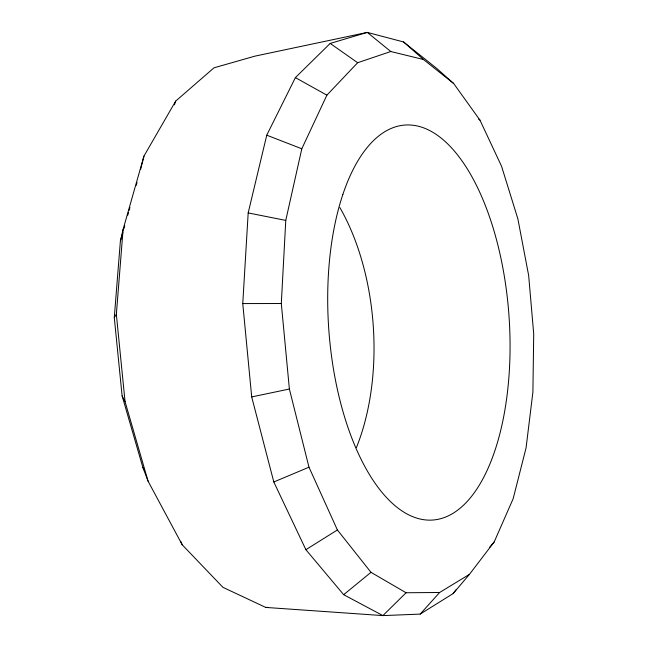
<?xml version="1.0" encoding="UTF-8"?>
<svg xmlns="http://www.w3.org/2000/svg" width="648" height="648" viewBox="0 0 648 648"><rect width="100%" height="100%" fill="white"/><g stroke="black" fill="none" stroke-linecap="round" stroke-linejoin="round"><path stroke-width="0.97" d="M469.435 574.371L439.619 592.483L406.069 592.758L370.98 572.322L337.397 529.959L308.983 467.2L289.381 389.027L281.305 303.523L285.768 220.409L301.806 148.773L326.884 95.159L357.656 62.718L390.785 51.524L423.484 59.503L453.673 83.519L479.982 120.172L501.544 166.22L517.865 218.821L528.655 275.473L533.717 333.955L532.899 392.145L526.071 447.865L513.159 498.717L494.189 541.947L469.435 574.371L453.114 593.592L420.179 614.101L382.903 615.6L265.761 607.427L222.936 587.339L182.209 544.782L148.092 481.221L142.86 467.435L122.099 395.823L114.283 317.536L120.374 241.161L123.104 229.392L143.969 156.055L175.673 101.112L214.018 67.797L254.891 56.149L367.278 32.4L403.558 41.958L436.793 68.477L453.673 83.519M406.069 592.758L382.903 615.6L343.659 594.686L305.888 549.69L273.812 481.982L251.699 396.924L242.765 303.572L248.184 212.917L266.749 135.189L295.391 77.614L330.18 43.432L367.278 32.4L390.785 51.524M148.092 481.221L125.056 401.655L116.348 314.385L123.104 229.392M140.657 169.185L143.969 156.055M120.374 241.161L122.828 232.511M123.922 228.663L124.748 225.779M127.753 215.201L128.571 212.317M129.114 210.389L129.94 207.506M136.226 185.393L137.044 182.509M174.458 104.855L175.673 101.112M114.283 317.536L116.348 314.385M453.114 593.592L456.135 589.648M489.767 547.082L494.189 541.947M420.179 614.101L439.619 592.483M343.659 594.686L370.98 572.322M305.888 549.69L337.397 529.959M273.812 481.982L308.983 467.2M251.699 396.924L289.381 389.027M265.761 607.427L267.77 607.379M242.765 303.572L281.305 303.523M248.184 212.917L285.768 220.409M266.749 135.189L301.806 148.773M295.391 77.614L326.884 95.159M330.18 43.432L357.656 62.718M478.459 118.908L479.982 120.172M403.558 41.958L423.484 59.503M142.86 467.435L144.285 470.1M122.099 395.823L125.056 401.655M180.671 541.218L182.209 544.782M339.892 207.579A184.016 103.453 86 0 1 356.416 447.565M342.881 194.384A197.98 90.356 86 0 0 413.165 516.845A197.98 90.356 86 0 0 500.499 256.26A197.98 90.356 86 0 0 342.881 194.384"/></g></svg>
